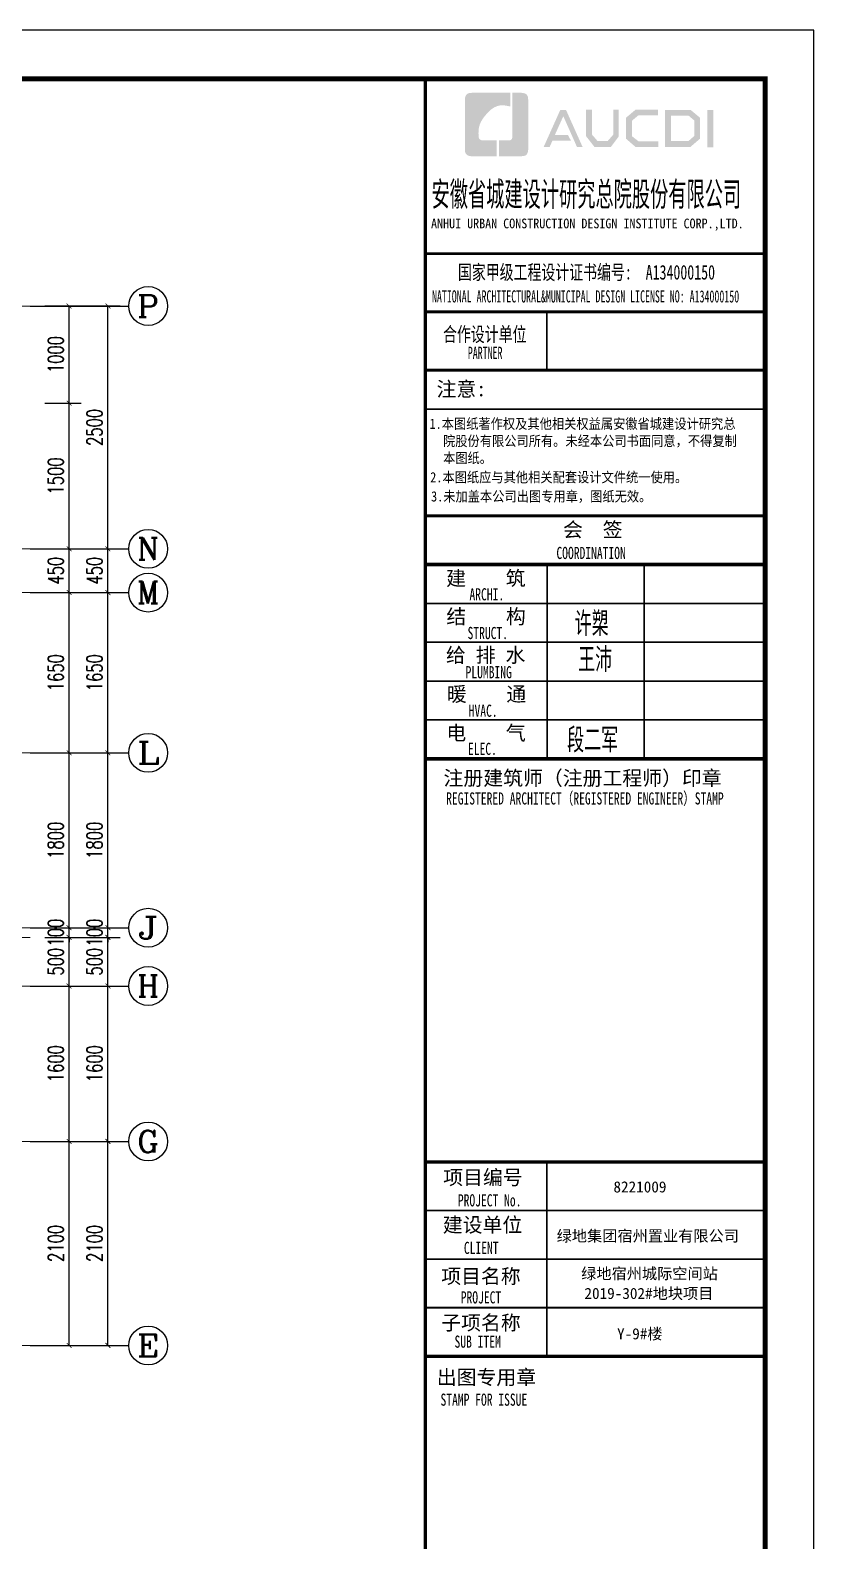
# Model space of a CAD drawing. Extents: x -812054 to 22247, y -644080 to 1003627.
# Drawn here: x -125694 to -117626, y -142320 to -126770 of the extents above; entities that cross this region are included whole.
import ezdxf
from ezdxf.enums import TextEntityAlignment as Align

# ---------------------------------------------------------------- set-up
doc = ezdxf.new("R2010")
doc.units = 0
doc.header["$LTSCALE"] = 1000
doc.linetypes.add('DOTE', pattern=[2.42, 2, -0.2, 0.02, -0.2])
doc.layers.get('0').update_dxf_attribs({"linetype": 'CONTINUOUS'})
doc.layers.get('DEFPOINTS').update_dxf_attribs({"linetype": 'CONTINUOUS'})
for name, color, linetype in [('-TK', 7, 'CONTINUOUS'), ('A-AXIS_TEXT', 7, 'CONTINUOUS'), ('AXIS', 3, 'CONTINUOUS'), ('PUB_DIM', 3, 'CONTINUOUS'), ('图签文字', 4, 'CONTINUOUS'), ('尺寸标注', 86, 'CONTINUOUS')]:
    doc.layers.add(name, color=color, linetype=linetype)
for name, color, linetype, lineweight in [('AXIS_TEXT', 7, 'CONTINUOUS', 20), ('DOTE', 19, 'DOTE', 9), ('图框', 9, 'CONTINUOUS', 18), ('图签', 147, 'CONTINUOUS', 18)]:
    doc.layers.add(name, color=color, linetype=linetype, lineweight=lineweight)
doc.styles.add('_TCH_AXIS', font='COMPLEX', dxfattribs={"bigfont": 'GBCBIG'})
doc.styles.add('_TCH_DIM_T3', font='SIMPLEX', dxfattribs={"width": 0.705882, "bigfont": 'GBCBIG'})
doc.styles.add('COMPLEX', font='COMPLEX')
doc.styles.add('HT', font='simhei.ttf')
doc.styles.add('宋体', font='', dxfattribs={"height": 50})
doc.styles.add('建筑图签-1', font='simhei.ttf', dxfattribs={"width": 0.7})
doc.styles.add('建筑图签-2', font='TXT.shx', dxfattribs={"width": 0.5, "bigfont": 'HZTXT.shx'})
doc.styles.get('宋体').set_extended_font_data('SimSun')
doc.dimstyles.new('_TCH_ARCH&&50', dxfattribs={"dimtxt": 157.5, "dimasz": 50, "dimexe": 125, "dimexo": 150, "dimgap": 58.75, "dimtad": 1, "dimdec": 0, "dimzin": 0, "dimdsep": 46, "dimtxsty": '_TCH_DIM_T3', "dimblk": 'ARCHTICK', "dimcen": 0.09, "dimclrt": 7, "dimazin": 0, "dimtfac": 1, "dimtdec": 0, "dimtix": 1, "dimtmove": 2, "dimatfit": 3, "dimldrblk": 'ARCHTICK', "dimfxl": 1, "dimtolj": 1, "dimtzin": 0, "dimarcsym": 0})

# ---------------------------------------------------------------- blocks, each defined once
blk = doc.blocks.new('院标1')
h = blk.add_hatch(color=150)
h.dxf.hatch_style = 1
h.set_gradient(color1=(33, 113, 253), color2=(33, 113, 253), tint=1, name='INVCURVED')
edge = h.paths.add_edge_path()
edge.add_spline(control_points=[(116373, 648379), (116379, 648379), (116382, 648379), (116391, 648379), (116391, 648379), (116391, 648379), (116616, 648379), (116616, 648379), (116616, 648379), (116616, 648379), (116616, 648054), (116616, 648054), (116616, 648054), (116616, 648054), (116108, 648054), (116108, 648054), (116108, 648054), (116028, 648054), (115963, 648111), (115963, 648199), (115963, 648199), (115963, 648199), (115963, 649215), (115963, 649215), (115963, 649215), (115963, 649295), (116018, 649360), (116108, 649360), (116108, 649360), (116108, 649360), (116897, 649360), (116897, 649360), (116897, 649360), (116897, 649360), (116897, 649080), (116897, 649080), (116897, 649080), (116897, 649080), (116566, 649140), (116356, 648859), (116356, 648859), (116245, 648719), (116240, 648545), (116247, 648466), (116247, 648466), (116254, 648386), (116247, 648466), (116247, 648466), (116247, 648466), (116247, 648466), (116258, 648374), (116373, 648379)], knot_values=[0, 0, 0, 0, 0.071429, 0.071429, 0.071429, 0.107143, 0.142857, 0.142857, 0.142857, 0.178571, 0.214286, 0.214286, 0.214286, 0.25, 0.285714, 0.285714, 0.285714, 0.321429, 0.357143, 0.357143, 0.357143, 0.392857, 0.428571, 0.428571, 0.428571, 0.464286, 0.5, 0.5, 0.5, 0.535714, 0.571429, 0.571429, 0.571429, 0.607143, 0.642857, 0.642857, 0.642857, 0.678571, 0.714286, 0.714286, 0.714286, 0.75, 0.785714, 0.785714, 0.785714, 0.821429, 0.857143, 0.857143, 0.857143, 0.928571, 1, 1, 1, 1], degree=3, periodic=0)
h = blk.add_hatch(color=150)
h.dxf.hatch_style = 1
h.set_gradient(color1=(33, 113, 253), color2=(33, 113, 253), tint=1, name='INVCURVED')
edge = h.paths.add_edge_path()
edge.add_spline(control_points=[(117268, 649215), (117268, 649215), (117268, 648199), (117268, 648199), (117268, 648199), (117268, 648114), (117212, 648054), (117123, 648054), (117123, 648054), (117123, 648054), (116663, 648054), (116663, 648054), (116663, 648054), (116663, 648054), (116663, 648379), (116663, 648379), (116663, 648379), (116663, 648379), (116865, 648379), (116865, 648379), (116865, 648379), (116907, 648379), (116941, 648413), (116941, 648455), (116941, 648455), (116941, 648455), (116941, 649360), (116941, 649360), (116941, 649360), (116941, 649360), (117123, 649360), (117123, 649360), (117123, 649360), (117204, 649360), (117268, 649306), (117268, 649215)], knot_values=[0, 0, 0, 0, 0.1, 0.1, 0.1, 0.15, 0.2, 0.2, 0.2, 0.25, 0.3, 0.3, 0.3, 0.35, 0.4, 0.4, 0.4, 0.45, 0.5, 0.5, 0.5, 0.55, 0.6, 0.6, 0.6, 0.65, 0.7, 0.7, 0.7, 0.75, 0.8, 0.8, 0.8, 0.9, 1, 1, 1, 1], degree=3, periodic=0)
blk = doc.blocks.new('A1')
at = {"layer": '图框'}
h = blk.add_hatch(color=256, dxfattribs=at)
h.paths.add_polyline_path([(81908, 57758), (82034, 57758), (82034, 56988), (81908, 56988)])
h.paths.add_polyline_path([(81156, 57642), (81156, 57116), (81516, 57116), (81640, 57223), (81640, 57541), (81520, 57642)], flags=16)
h.paths.add_polyline_path([(81038, 57760), (81038, 56998), (81560, 56998), (81759, 57168), (81759, 57596), (81563, 57760)])
h.paths.add_polyline_path([(80895, 57764), (80895, 57648), (80488, 57648), (80355, 57537), (80355, 57218), (80488, 57115), (80897, 57115), (80897, 56993), (80433, 56993), (80231, 57168), (80231, 57596), (80429, 57764)])
h.paths.add_polyline_path([(79412, 57762), (79532, 57762), (79532, 57251), (79646, 57120), (79857, 57120), (79971, 57251), (79971, 57762), (80085, 57762), (80085, 57214), (79921, 56997), (79583, 56997), (79412, 57216)])
h.paths.add_polyline_path([(78880, 57760), (78997, 57760), (79339, 56996), (79223, 56996), (78942, 57630), (78767, 57242), (79038, 57242), (79099, 57127), (78718, 57127), (78659, 56994), (78536, 56994)])
blk.add_lwpolyline([(0, 59400), (0, 0), (84100, 0), (84100, 59400)], close=True)
at = {"const_width": 100}
blk.add_lwpolyline([(2500, 58400), (2500, 1000), (83100, 1000), (83100, 58400)], close=True, dxfattribs=at)
at = {"layer": '图框'}
for p, q in [((76100, 54800), (83100, 54800)), ((76100, 54800), (83100, 54800)), ((76100, 53600), (83100, 53600))]:
    blk.add_line(p, q, dxfattribs=at)
for points, const_width in [([(76100, 1000), (76100, 58400)], 70), ([(76100, 54800), (83100, 54800)], 60), ([(76100, 53600), (83100, 53600)], 60), ([(76100, 53600), (83100, 53600)], 60), ([(78600, 53600), (78600, 52400)], 35), ([(76100, 52400), (83100, 52400)], 60), ([(76100, 52400), (83100, 52400)], 60), ([(76100, 51599), (83100, 51599)], 35), ([(76108, 49400), (83108, 49400)], 60), ([(76108, 48400), (83108, 48400)], 70), ([(76108, 48400), (83108, 48400)], 70), ([(78608, 48400), (78608, 44400)], 35), ([(80608, 48400), (80608, 44400)], 35), ([(76108, 47600), (83108, 47600)], 35), ([(76108, 46800), (83108, 46800)], 35), ([(76108, 46000), (83108, 46000)], 35), ([(76108, 45200), (83108, 45200)], 35), ([(76108, 44400), (83108, 44400)], 70), ([(76100, 36100), (83100, 36100)], 70), ([(76100, 36100), (83100, 36100)], 70), ([(78600, 32100), (78600, 36100)], 35), ([(76100, 35100), (83100, 35100)], 35), ([(76100, 34100), (83100, 34100)], 35), ([(76100, 33100), (83100, 33100)], 35), ([(83100, 32100), (76100, 32100)], 70)]:
    blk.add_lwpolyline(points, dxfattribs=dict(at, const_width=const_width))
blk.add_blockref('院标1', (-39049, -591249))
for s, height, style, width, p in [('ANHUI URBAN CONSTRUCTION DESIGN INSTITUTE CORP.,LTD.', 200, '建筑图签-1', 0.91, (76218, 55322)), ('NATIONAL ARCHITECTURAL&MUNICIPAL DESIGN LICENSE NO: A134000150', 250, '建筑图签-1', 0.6, (76237, 53795)), ('PARTNER', 250, '建筑图签-1', 0.6, (76975, 52634)), ('1.本图纸著作权及其他相关权益属安徽省城建设计研究总', 210, 'HT', 0.88, (76186, 51193)), ('院股份有限公司所有。未经本公司书面同意，不得复制', 210, 'HT', 0.88, (76465, 50839)), ('本图纸。', 210, 'HT', 0.88, (76465, 50489)), (' 2.本图纸应与其他相关配套设计文件统一使用。 ', 210, 'HT', 0.88, (76075, 50092)), ('3.未加盖本公司出图专用章，图纸无效。', 210, 'HT', 0.88, (76218, 49698)), ('COORDINATION', 250, '建筑图签-1', 0.7, (78800, 48513)), ('ARCHI.', 250, '建筑图签-1', 0.7, (77009, 47662)), ('STRUCT.', 250, '建筑图签-1', 0.7, (76970, 46865)), ('PLUMBING', 250, '建筑图签-1', 0.7, (76929, 46058)), ('HVAC.', 250, '建筑图签-1', 0.7, (76994, 45265)), ('ELEC.', 250, '建筑图签-1', 0.7, (76978, 44480)), ('REGISTERED ARCHITECT（REGISTERED ENGINEER）STAMP', 250, '建筑图签-1', 0.7, (76529, 43459)), ('PROJECT No.', 250, '建筑图签-1', 0.7, (76770, 35185, -1799)), ('CLIENT', 250, '建筑图签-1', 0.7, (76894, 34206)), ('PROJECT', 250, '建筑图签-1', 0.7, (76829, 33187)), ('SUB ITEM', 250, '建筑图签-1', 0.7, (76702, 32276)), ('STAMP FOR ISSUE', 250, '建筑图签-1', 0.7, (76413, 31081))]:
    blk.add_text(s, height=height, dxfattribs=dict(at, style=style, width=width)).set_placement(p)
at = {"layer": '图签', "color": 2, "style": '宋体'}
for s, height, p in [('8221009', 229.3, (79974, 35472)), ('绿地集团宿州置业有限公司', 229.34, (78805, 34462)), ('绿地宿州城际空间站', 229.3, (79310, 33688)), ('2019-302#地块项目', 229.34, (79377, 33279)), ('Y-9#楼', 229.3, (80049, 32448))]:
    blk.add_text(s, height=height, dxfattribs=at).set_placement(p)
at = {"layer": '图签文字', "color": 7, "style": '建筑图签-1'}
for s, height, width, p in [('安徽省城建设计研究总院股份有限公司', 500, 0.55, (76228, 55777)), ('国家甲级工程设计证书编号:  A134000150', 300, 0.7, (76772, 54267)), ('合作设计单位', 300, 0.7, (76465, 52990))]:
    blk.add_text(s, height=height, dxfattribs=dict(at, width=width)).set_placement(p)
for s, p in [('注意:', (76331, 51863)), ('会  签', (78935, 48968)), ('建    筑', (76530, 47967)), ('结    构', (76534, 47179)), ('给 排 水', (76525, 46385)), ('暖    通', (76543, 45582)), ('电    气', (76533, 44782)), ('注册建筑师（注册工程师）印章', (76475, 43854)), ('项目编号', (76468, 35632)), ('建设单位', (76460, 34655)), ('项目名称', (76427, 33597)), ('子项名称', (76427, 32640)), ('出图专用章', (76336, 31518))]:
    blk.add_text(s, height=300, dxfattribs=at).set_placement(p)
at = {"layer": '图签文字', "color": 1, "style": '建筑图签-2', "width": 0.7}
for s, p in [('许槊', (79175, 46928)), ('王沛', (79246, 46187)), ('段二军', (79021, 44532))]:
    blk.add_text(s, height=500, dxfattribs=at).set_placement(p)
blk = doc.blocks.new('_AXISO')
blk.add_circle((0, 0), 0.5)
at = {"layer": 'A-AXIS_TEXT', "style": 'COMPLEX', "width": 1.041667}
blk.add_attdef('A', text='', height=0.56, dxfattribs=at).set_placement((-0.25, -0.28), (0.25, -0.28), align=Align.FIT)
blk = doc.blocks.new('_ArchTick')
at = {"color": 0, "linetype": 'ByBlock', "const_width": 0.15}
blk.add_lwpolyline([(-0.5, -0.5), (0.5, 0.5)], dxfattribs=at)
blk = doc.blocks.new('*D879')
at = {"layer": 'DEFPOINTS', "color": 0, "transparency": 16777216}
for p in [(-125694, -138209), (-125294, -138209), (-125694, -140309)]:
    blk.add_point(p, dxfattribs=at)
at = {"layer": '尺寸标注', "color": 0, "lineweight": -2, "transparency": 16777216}
for p, q in [((-125544, -138209), (-125169, -138209)), ((-125294, -140309), (-125294, -138209)), ((-125544, -140309), (-125169, -140309))]:
    blk.add_line(p, q, dxfattribs=at)
at = {"layer": '尺寸标注', "color": 0, "lineweight": -2, "transparency": 16777216, "xscale": 50, "yscale": 50, "zscale": 50}
for p, rotation in [((-125294, -138209), 90), ((-125294, -140309), 270)]:
    blk.add_blockref('_ArchTick', p, dxfattribs=dict(at, rotation=rotation))
at = {"layer": '尺寸标注', "color": 7, "transparency": 16777216, "insert": (-125432, -139259), "char_height": 157.5, "attachment_point": 5, "rotation": 90, "style": '_TCH_DIM_T3'}
blk.add_mtext('\\A1;2100', dxfattribs=at)
blk = doc.blocks.new('*D880')
at = {"layer": 'DEFPOINTS', "color": 0, "transparency": 16777216}
for p in [(-125694, -136609), (-125294, -136609), (-125694, -138209)]:
    blk.add_point(p, dxfattribs=at)
at = {"layer": '尺寸标注', "color": 0, "lineweight": -2, "transparency": 16777216}
for p, q in [((-125544, -136609), (-125169, -136609)), ((-125294, -138209), (-125294, -136609)), ((-125544, -138209), (-125169, -138209))]:
    blk.add_line(p, q, dxfattribs=at)
at = {"layer": '尺寸标注', "color": 0, "lineweight": -2, "transparency": 16777216, "xscale": 50, "yscale": 50, "zscale": 50}
for p, rotation in [((-125294, -136609), 90), ((-125294, -138209), 270)]:
    blk.add_blockref('_ArchTick', p, dxfattribs=dict(at, rotation=rotation))
at = {"layer": '尺寸标注', "color": 7, "transparency": 16777216, "insert": (-125432, -137409), "char_height": 157.5, "attachment_point": 5, "rotation": 90, "style": '_TCH_DIM_T3'}
blk.add_mtext('\\A1;1600', dxfattribs=at)
blk = doc.blocks.new('*D881')
at = {"layer": 'DEFPOINTS', "color": 0, "transparency": 16777216}
for p in [(-125694, -136109), (-125294, -136109), (-125694, -136609)]:
    blk.add_point(p, dxfattribs=at)
at = {"layer": '尺寸标注', "color": 0, "lineweight": -2, "transparency": 16777216}
for p, q in [((-125544, -136109), (-125169, -136109)), ((-125294, -136609), (-125294, -136109)), ((-125544, -136609), (-125169, -136609))]:
    blk.add_line(p, q, dxfattribs=at)
at = {"layer": '尺寸标注', "color": 0, "lineweight": -2, "transparency": 16777216, "xscale": 50, "yscale": 50, "zscale": 50}
for p, rotation in [((-125294, -136109), 90), ((-125294, -136609), 270)]:
    blk.add_blockref('_ArchTick', p, dxfattribs=dict(at, rotation=rotation))
at = {"layer": '尺寸标注', "color": 7, "transparency": 16777216, "insert": (-125432, -136359), "char_height": 157.5, "attachment_point": 5, "rotation": 90, "style": '_TCH_DIM_T3'}
blk.add_mtext('\\A1;500', dxfattribs=at)
blk = doc.blocks.new('*D882')
at = {"layer": 'DEFPOINTS', "color": 0, "transparency": 16777216}
for p in [(-125694, -136009), (-125294, -136009), (-125694, -136109)]:
    blk.add_point(p, dxfattribs=at)
at = {"layer": '尺寸标注', "color": 0, "lineweight": -2, "transparency": 16777216}
for p, q in [((-125544, -136009), (-125169, -136009)), ((-125294, -136009), (-125294, -135959)), ((-125294, -136109), (-125294, -136009)), ((-125544, -136109), (-125169, -136109)), ((-125294, -136109), (-125294, -136159))]:
    blk.add_line(p, q, dxfattribs=at)
at = {"layer": '尺寸标注', "color": 0, "lineweight": -2, "transparency": 16777216, "xscale": 50, "yscale": 50, "zscale": 50}
for p, rotation in [((-125294, -136009), 270), ((-125294, -136109), 90)]:
    blk.add_blockref('_ArchTick', p, dxfattribs=dict(at, rotation=rotation))
at = {"layer": '尺寸标注', "color": 7, "transparency": 16777216, "insert": (-125432, -136059), "char_height": 157.5, "attachment_point": 5, "rotation": 90, "style": '_TCH_DIM_T3'}
blk.add_mtext('\\A1;100', dxfattribs=at)
blk = doc.blocks.new('*D883')
at = {"layer": 'DEFPOINTS', "color": 0, "transparency": 16777216}
for p in [(-125694, -134209), (-125294, -134209), (-125694, -136009)]:
    blk.add_point(p, dxfattribs=at)
at = {"layer": '尺寸标注', "color": 0, "lineweight": -2, "transparency": 16777216}
for p, q in [((-125544, -134209), (-125169, -134209)), ((-125294, -136009), (-125294, -134209)), ((-125544, -136009), (-125169, -136009))]:
    blk.add_line(p, q, dxfattribs=at)
at = {"layer": '尺寸标注', "color": 0, "lineweight": -2, "transparency": 16777216, "xscale": 50, "yscale": 50, "zscale": 50}
for p, rotation in [((-125294, -134209), 90), ((-125294, -136009), 270)]:
    blk.add_blockref('_ArchTick', p, dxfattribs=dict(at, rotation=rotation))
at = {"layer": '尺寸标注', "color": 7, "transparency": 16777216, "insert": (-125432, -135109), "char_height": 157.5, "attachment_point": 5, "rotation": 90, "style": '_TCH_DIM_T3'}
blk.add_mtext('\\A1;1800', dxfattribs=at)
blk = doc.blocks.new('*D884')
at = {"layer": 'DEFPOINTS', "color": 0, "transparency": 16777216}
for p in [(-125694, -132559), (-125294, -132559), (-125694, -134209)]:
    blk.add_point(p, dxfattribs=at)
at = {"layer": '尺寸标注', "color": 0, "lineweight": -2, "transparency": 16777216}
for p, q in [((-125544, -132559), (-125169, -132559)), ((-125294, -134209), (-125294, -132559)), ((-125544, -134209), (-125169, -134209))]:
    blk.add_line(p, q, dxfattribs=at)
at = {"layer": '尺寸标注', "color": 0, "lineweight": -2, "transparency": 16777216, "xscale": 50, "yscale": 50, "zscale": 50}
for p, rotation in [((-125294, -132559), 90), ((-125294, -134209), 270)]:
    blk.add_blockref('_ArchTick', p, dxfattribs=dict(at, rotation=rotation))
at = {"layer": '尺寸标注', "color": 7, "transparency": 16777216, "insert": (-125432, -133384), "char_height": 157.5, "attachment_point": 5, "rotation": 90, "style": '_TCH_DIM_T3'}
blk.add_mtext('\\A1;1650', dxfattribs=at)
blk = doc.blocks.new('*D885')
at = {"layer": 'DEFPOINTS', "color": 0, "transparency": 16777216}
for p in [(-125694, -132109), (-125294, -132109), (-125694, -132559)]:
    blk.add_point(p, dxfattribs=at)
at = {"layer": '尺寸标注', "color": 0, "lineweight": -2, "transparency": 16777216}
for p, q in [((-125544, -132109), (-125169, -132109)), ((-125294, -132559), (-125294, -132109)), ((-125544, -132559), (-125169, -132559))]:
    blk.add_line(p, q, dxfattribs=at)
at = {"layer": '尺寸标注', "color": 0, "lineweight": -2, "transparency": 16777216, "xscale": 50, "yscale": 50, "zscale": 50}
for p, rotation in [((-125294, -132109), 90), ((-125294, -132559), 270)]:
    blk.add_blockref('_ArchTick', p, dxfattribs=dict(at, rotation=rotation))
at = {"layer": '尺寸标注', "color": 7, "transparency": 16777216, "insert": (-125432, -132334), "char_height": 157.5, "attachment_point": 5, "rotation": 90, "style": '_TCH_DIM_T3'}
blk.add_mtext('\\A1;450', dxfattribs=at)
blk = doc.blocks.new('*D886')
at = {"layer": 'DEFPOINTS', "color": 0, "transparency": 16777216}
for p in [(-125694, -130609), (-125294, -130609), (-125694, -132109)]:
    blk.add_point(p, dxfattribs=at)
at = {"layer": '尺寸标注', "color": 0, "lineweight": -2, "transparency": 16777216}
for p, q in [((-125544, -130609), (-125169, -130609)), ((-125294, -132109), (-125294, -130609)), ((-125544, -132109), (-125169, -132109))]:
    blk.add_line(p, q, dxfattribs=at)
at = {"layer": '尺寸标注', "color": 0, "lineweight": -2, "transparency": 16777216, "xscale": 50, "yscale": 50, "zscale": 50}
for p, rotation in [((-125294, -130609), 90), ((-125294, -132109), 270)]:
    blk.add_blockref('_ArchTick', p, dxfattribs=dict(at, rotation=rotation))
at = {"layer": '尺寸标注', "color": 7, "transparency": 16777216, "insert": (-125432, -131359), "char_height": 157.5, "attachment_point": 5, "rotation": 90, "style": '_TCH_DIM_T3'}
blk.add_mtext('\\A1;1500', dxfattribs=at)
blk = doc.blocks.new('*D887')
at = {"layer": 'DEFPOINTS', "color": 0, "transparency": 16777216}
for p in [(-125694, -129609), (-125294, -129609), (-125694, -130609)]:
    blk.add_point(p, dxfattribs=at)
at = {"layer": '尺寸标注', "color": 0, "lineweight": -2, "transparency": 16777216}
for p, q in [((-125544, -129609), (-125169, -129609)), ((-125294, -130609), (-125294, -129609)), ((-125544, -130609), (-125169, -130609))]:
    blk.add_line(p, q, dxfattribs=at)
at = {"layer": '尺寸标注', "color": 0, "lineweight": -2, "transparency": 16777216, "xscale": 50, "yscale": 50, "zscale": 50}
for p, rotation in [((-125294, -129609), 90), ((-125294, -130609), 270)]:
    blk.add_blockref('_ArchTick', p, dxfattribs=dict(at, rotation=rotation))
at = {"layer": '尺寸标注', "color": 7, "transparency": 16777216, "insert": (-125432, -130109), "char_height": 157.5, "attachment_point": 5, "rotation": 90, "style": '_TCH_DIM_T3'}
blk.add_mtext('\\A1;1000', dxfattribs=at)
blk = doc.blocks.new('*D898')
at = {"layer": 'DEFPOINTS', "color": 0, "transparency": 16777216}
for p in [(-125694, -138209), (-124894, -138209), (-125694, -140309)]:
    blk.add_point(p, dxfattribs=at)
at = {"layer": 'PUB_DIM', "color": 0, "lineweight": -2, "transparency": 16777216}
for p, q in [((-125544, -138209), (-124769, -138209)), ((-124894, -140309), (-124894, -138209)), ((-125544, -140309), (-124769, -140309))]:
    blk.add_line(p, q, dxfattribs=at)
at = {"layer": 'PUB_DIM', "color": 0, "lineweight": -2, "transparency": 16777216, "xscale": 50, "yscale": 50, "zscale": 50}
for p, rotation in [((-124894, -138209), 90), ((-124894, -140309), 270)]:
    blk.add_blockref('_ArchTick', p, dxfattribs=dict(at, rotation=rotation))
at = {"layer": 'PUB_DIM', "color": 7, "transparency": 16777216, "insert": (-125032, -139259), "char_height": 157.5, "attachment_point": 5, "rotation": 90, "style": '_TCH_DIM_T3'}
blk.add_mtext('\\A1;2100', dxfattribs=at)
blk = doc.blocks.new('*D899')
at = {"layer": 'DEFPOINTS', "color": 0, "transparency": 16777216}
for p in [(-125694, -136609), (-124894, -136609), (-125694, -138209)]:
    blk.add_point(p, dxfattribs=at)
at = {"layer": 'PUB_DIM', "color": 0, "lineweight": -2, "transparency": 16777216}
for p, q in [((-125544, -136609), (-124769, -136609)), ((-124894, -138209), (-124894, -136609)), ((-125544, -138209), (-124769, -138209))]:
    blk.add_line(p, q, dxfattribs=at)
at = {"layer": 'PUB_DIM', "color": 0, "lineweight": -2, "transparency": 16777216, "xscale": 50, "yscale": 50, "zscale": 50}
for p, rotation in [((-124894, -136609), 90), ((-124894, -138209), 270)]:
    blk.add_blockref('_ArchTick', p, dxfattribs=dict(at, rotation=rotation))
at = {"layer": 'PUB_DIM', "color": 7, "transparency": 16777216, "insert": (-125032, -137409), "char_height": 157.5, "attachment_point": 5, "rotation": 90, "style": '_TCH_DIM_T3'}
blk.add_mtext('\\A1;1600', dxfattribs=at)
blk = doc.blocks.new('*D900')
at = {"layer": 'DEFPOINTS', "color": 0, "transparency": 16777216}
for p in [(-125694, -136109), (-124894, -136109), (-125694, -136609)]:
    blk.add_point(p, dxfattribs=at)
at = {"layer": 'PUB_DIM', "color": 0, "lineweight": -2, "transparency": 16777216}
for p, q in [((-125544, -136109), (-124769, -136109)), ((-124894, -136609), (-124894, -136109)), ((-125544, -136609), (-124769, -136609))]:
    blk.add_line(p, q, dxfattribs=at)
at = {"layer": 'PUB_DIM', "color": 0, "lineweight": -2, "transparency": 16777216, "xscale": 50, "yscale": 50, "zscale": 50}
for p, rotation in [((-124894, -136109), 90), ((-124894, -136609), 270)]:
    blk.add_blockref('_ArchTick', p, dxfattribs=dict(at, rotation=rotation))
at = {"layer": 'PUB_DIM', "color": 7, "transparency": 16777216, "insert": (-125032, -136359), "char_height": 157.5, "attachment_point": 5, "rotation": 90, "style": '_TCH_DIM_T3'}
blk.add_mtext('\\A1;500', dxfattribs=at)
blk = doc.blocks.new('*D901')
at = {"layer": 'DEFPOINTS', "color": 0, "transparency": 16777216}
for p in [(-125694, -136009), (-124894, -136009), (-125694, -136109)]:
    blk.add_point(p, dxfattribs=at)
at = {"layer": 'PUB_DIM', "color": 0, "lineweight": -2, "transparency": 16777216}
for p, q in [((-125544, -136009), (-124769, -136009)), ((-124894, -136009), (-124894, -135959)), ((-124894, -136109), (-124894, -136009)), ((-125544, -136109), (-124769, -136109)), ((-124894, -136109), (-124894, -136159))]:
    blk.add_line(p, q, dxfattribs=at)
at = {"layer": 'PUB_DIM', "color": 0, "lineweight": -2, "transparency": 16777216, "xscale": 50, "yscale": 50, "zscale": 50}
for p, rotation in [((-124894, -136009), 270), ((-124894, -136109), 90)]:
    blk.add_blockref('_ArchTick', p, dxfattribs=dict(at, rotation=rotation))
at = {"layer": 'PUB_DIM', "color": 7, "transparency": 16777216, "insert": (-125032, -136059), "char_height": 157.5, "attachment_point": 5, "rotation": 90, "style": '_TCH_DIM_T3'}
blk.add_mtext('\\A1;100', dxfattribs=at)
blk = doc.blocks.new('*D902')
at = {"layer": 'DEFPOINTS', "color": 0, "transparency": 16777216}
for p in [(-125694, -134209), (-124894, -134209), (-125694, -136009)]:
    blk.add_point(p, dxfattribs=at)
at = {"layer": 'PUB_DIM', "color": 0, "lineweight": -2, "transparency": 16777216}
for p, q in [((-125544, -134209), (-124769, -134209)), ((-124894, -136009), (-124894, -134209)), ((-125544, -136009), (-124769, -136009))]:
    blk.add_line(p, q, dxfattribs=at)
at = {"layer": 'PUB_DIM', "color": 0, "lineweight": -2, "transparency": 16777216, "xscale": 50, "yscale": 50, "zscale": 50}
for p, rotation in [((-124894, -134209), 90), ((-124894, -136009), 270)]:
    blk.add_blockref('_ArchTick', p, dxfattribs=dict(at, rotation=rotation))
at = {"layer": 'PUB_DIM', "color": 7, "transparency": 16777216, "insert": (-125032, -135109), "char_height": 157.5, "attachment_point": 5, "rotation": 90, "style": '_TCH_DIM_T3'}
blk.add_mtext('\\A1;1800', dxfattribs=at)
blk = doc.blocks.new('*D903')
at = {"layer": 'DEFPOINTS', "color": 0, "transparency": 16777216}
for p in [(-125694, -132559), (-124894, -132559), (-125694, -134209)]:
    blk.add_point(p, dxfattribs=at)
at = {"layer": 'PUB_DIM', "color": 0, "lineweight": -2, "transparency": 16777216}
for p, q in [((-125544, -132559), (-124769, -132559)), ((-124894, -134209), (-124894, -132559)), ((-125544, -134209), (-124769, -134209))]:
    blk.add_line(p, q, dxfattribs=at)
at = {"layer": 'PUB_DIM', "color": 0, "lineweight": -2, "transparency": 16777216, "xscale": 50, "yscale": 50, "zscale": 50}
for p, rotation in [((-124894, -132559), 90), ((-124894, -134209), 270)]:
    blk.add_blockref('_ArchTick', p, dxfattribs=dict(at, rotation=rotation))
at = {"layer": 'PUB_DIM', "color": 7, "transparency": 16777216, "insert": (-125032, -133384), "char_height": 157.5, "attachment_point": 5, "rotation": 90, "style": '_TCH_DIM_T3'}
blk.add_mtext('\\A1;1650', dxfattribs=at)
blk = doc.blocks.new('*D904')
at = {"layer": 'DEFPOINTS', "color": 0, "transparency": 16777216}
for p in [(-125694, -132109), (-124894, -132109), (-125694, -132559)]:
    blk.add_point(p, dxfattribs=at)
at = {"layer": 'PUB_DIM', "color": 0, "lineweight": -2, "transparency": 16777216}
for p, q in [((-125544, -132109), (-124769, -132109)), ((-124894, -132559), (-124894, -132109)), ((-125544, -132559), (-124769, -132559))]:
    blk.add_line(p, q, dxfattribs=at)
at = {"layer": 'PUB_DIM', "color": 0, "lineweight": -2, "transparency": 16777216, "xscale": 50, "yscale": 50, "zscale": 50}
for p, rotation in [((-124894, -132109), 90), ((-124894, -132559), 270)]:
    blk.add_blockref('_ArchTick', p, dxfattribs=dict(at, rotation=rotation))
at = {"layer": 'PUB_DIM', "color": 7, "transparency": 16777216, "insert": (-125032, -132334), "char_height": 157.5, "attachment_point": 5, "rotation": 90, "style": '_TCH_DIM_T3'}
blk.add_mtext('\\A1;450', dxfattribs=at)
blk = doc.blocks.new('*D905')
at = {"layer": 'DEFPOINTS', "color": 0, "transparency": 16777216}
for p in [(-125694, -129609), (-124894, -129609), (-125694, -132109)]:
    blk.add_point(p, dxfattribs=at)
at = {"layer": 'PUB_DIM', "color": 0, "lineweight": -2, "transparency": 16777216}
for p, q in [((-125544, -129609), (-124769, -129609)), ((-124894, -132109), (-124894, -129609)), ((-125544, -132109), (-124769, -132109))]:
    blk.add_line(p, q, dxfattribs=at)
at = {"layer": 'PUB_DIM', "color": 0, "lineweight": -2, "transparency": 16777216, "xscale": 50, "yscale": 50, "zscale": 50}
for p, rotation in [((-124894, -129609), 90), ((-124894, -132109), 270)]:
    blk.add_blockref('_ArchTick', p, dxfattribs=dict(at, rotation=rotation))
at = {"layer": 'PUB_DIM', "color": 7, "transparency": 16777216, "insert": (-125032, -130859), "char_height": 157.5, "attachment_point": 5, "rotation": 90, "style": '_TCH_DIM_T3'}
blk.add_mtext('\\A1;2500', dxfattribs=at)

msp = doc.modelspace()

# ---------------------------------------------------------------- linework, layer by layer
at = {"layer": 'AXIS'}
for p, q in [((-125694.37, -129609.29), (-124679.77, -129609.29)), ((-125694.37, -132109.29), (-124679.77, -132109.29)), ((-125694.37, -132559.29), (-124679.77, -132559.29)), ((-125694.37, -134209.29), (-124679.77, -134209.29)), ((-125694.37, -136009.29), (-124679.77, -136009.29)), ((-125694.37, -136609.02), (-124679.77, -136609.02)), ((-125694.37, -138209.29), (-124679.77, -138209.29)), ((-125694.37, -140309.29), (-124679.77, -140309.29))]:
    msp.add_line(p, q, dxfattribs=at)
at = {"layer": 'DOTE', "linetype": 'DOTE', "ltscale": 0.3}
for p, q in [((-137057.95, -129609.29), (-125694.37, -129609.29)), ((-137057.95, -132109.29), (-125694.37, -132109.29)), ((-137057.95, -132559.29), (-125694.37, -132559.29)), ((-137057.95, -134209.29), (-125694.37, -134209.29)), ((-137057.95, -136009.29), (-125694.37, -136009.29)), ((-137057.95, -136109.29), (-125694.37, -136109.28)), ((-137057.95, -136609.29), (-125694.37, -136609.29)), ((-137057.95, -138209.29), (-125694.37, -138209.28)), ((-137057.95, -140309.29), (-125694.37, -140309.28))]:
    msp.add_line(p, q, dxfattribs=at)

# ---------------------------------------------------------------- block references
at = {"layer": '-TK', "xscale": 0.5, "yscale": 0.5, "zscale": 0.5}
msp.add_blockref('A1', (-159676.1, -156470.18), dxfattribs=at)
at = {"layer": 'AXIS'}
ref = msp.add_blockref('_AXISO', (-124479.77, -129609.29), dxfattribs=dict(at, xscale=400, yscale=400, zscale=400))
ref.add_attrib('A', 'P', dxfattribs={"layer": 'AXIS_TEXT', "height": 226.27, "style": '_TCH_AXIS', "width": 1.235294}).set_placement((-124592.9, -129722.43), (-124366.63, -129722.43), align=Align.FIT)
ref = msp.add_blockref('_AXISO', (-124479.77, -132109.29), dxfattribs=dict(at, xscale=400, yscale=400, zscale=400))
ref.add_attrib('A', 'N', dxfattribs={"layer": 'AXIS_TEXT', "height": 226.27, "style": '_TCH_AXIS', "width": 1.105263}).set_placement((-124592.9, -132222.43), (-124366.63, -132222.43), align=Align.FIT)
ref = msp.add_blockref('_AXISO', (-124479.77, -132559.29), dxfattribs=dict(at, xscale=400, yscale=400, zscale=400))
ref.add_attrib('A', 'M', dxfattribs={"layer": 'AXIS_TEXT', "height": 226.27, "style": '_TCH_AXIS'}).set_placement((-124592.9, -132672.43), (-124366.63, -132672.43), align=Align.FIT)
ref = msp.add_blockref('_AXISO', (-124479.77, -134209.29), dxfattribs=dict(at, xscale=400, yscale=400, zscale=400))
ref.add_attrib('A', 'L', dxfattribs={"layer": 'AXIS_TEXT', "height": 226.27, "style": '_TCH_AXIS', "width": 1.4}).set_placement((-124592.9, -134322.43), (-124366.63, -134322.43), align=Align.FIT)
ref = msp.add_blockref('_AXISO', (-124479.77, -136009.29), dxfattribs=dict(at, xscale=400, yscale=400, zscale=400))
ref.add_attrib('A', 'J', dxfattribs={"layer": 'AXIS_TEXT', "height": 226.27, "style": '_TCH_AXIS', "width": 1.909091}).set_placement((-124592.9, -136122.43), (-124366.63, -136122.43), align=Align.FIT)
ref = msp.add_blockref('_AXISO', (-124479.77, -136609.02), dxfattribs=dict(at, xscale=400, yscale=400, zscale=400))
ref.add_attrib('A', 'H', dxfattribs={"layer": 'AXIS_TEXT', "height": 226.27, "style": '_TCH_AXIS', "width": 1.05}).set_placement((-124592.9, -136722.16), (-124366.63, -136722.16), align=Align.FIT)
ref = msp.add_blockref('_AXISO', (-124479.77, -138209.29), dxfattribs=dict(at, xscale=400, yscale=400, zscale=400))
ref.add_attrib('A', 'G', dxfattribs={"layer": 'AXIS_TEXT', "height": 226.27, "style": '_TCH_AXIS', "width": 1.166667}).set_placement((-124592.9, -138322.43), (-124366.63, -138322.43), align=Align.FIT)
ref = msp.add_blockref('_AXISO', (-124479.77, -140309.29), dxfattribs=dict(at, xscale=400, yscale=400, zscale=400))
ref.add_attrib('A', 'E', dxfattribs={"layer": 'AXIS_TEXT', "height": 226.27, "style": '_TCH_AXIS', "width": 1.3125}).set_placement((-124592.9, -140422.43), (-124366.63, -140422.43), align=Align.FIT)

# ---------------------------------------------------------------- dimensions: what is measured, and where the dimension line sits
at = {"layer": 'PUB_DIM'}
for p1, p2, picture, middle in [((-125694.37, -132109.29), (-125694.37, -129609.29), '*D905', (-125031.87, -130859.29)), ((-125694.37, -132559.29), (-125694.37, -132109.29), '*D904', (-125031.87, -132334.29)), ((-125694.37, -134209.29), (-125694.37, -132559.29), '*D903', (-125031.87, -133384.29)), ((-125694.37, -136009.29), (-125694.37, -134209.29), '*D902', (-125031.87, -135109.29)), ((-125694.37, -136109.29), (-125694.37, -136009.29), '*D901', (-125031.87, -136059.29)), ((-125694.37, -136609.02), (-125694.37, -136109.29), '*D900', (-125031.87, -136359.16)), ((-125694.37, -138209.29), (-125694.37, -136609.02), '*D899', (-125031.87, -137409.16)), ((-125694.37, -140309.29), (-125694.37, -138209.29), '*D898', (-125031.87, -139259.29))]:
    dim = msp.add_aligned_dim(p1=p1, p2=p2, distance=-800, dimstyle='_TCH_ARCH&&50', dxfattribs=at)
    dim.commit()
    dim.dimension.update_dxf_attribs({"geometry": picture, "text_midpoint": middle})
at = {"layer": '尺寸标注', "color": 106}
for p1, p2, picture, middle in [((-125694.37, -130609.3), (-125694.37, -129609.29), '*D887', (-125431.87, -130109.29)), ((-125694.37, -132109.29), (-125694.37, -130609.3), '*D886', (-125431.87, -131359.29)), ((-125694.37, -132559.29), (-125694.37, -132109.29), '*D885', (-125431.87, -132334.29)), ((-125694.37, -134209.29), (-125694.37, -132559.29), '*D884', (-125431.87, -133384.29)), ((-125694.37, -136009.29), (-125694.37, -134209.29), '*D883', (-125431.87, -135109.29)), ((-125694.37, -136109.29), (-125694.37, -136009.29), '*D882', (-125431.87, -136059.29)), ((-125694.37, -136609.02), (-125694.37, -136109.29), '*D881', (-125431.87, -136359.16)), ((-125694.37, -138209.29), (-125694.37, -136609.02), '*D880', (-125431.87, -137409.16)), ((-125694.37, -140309.29), (-125694.37, -138209.29), '*D879', (-125431.87, -139259.29))]:
    dim = msp.add_aligned_dim(p1=p1, p2=p2, distance=-400, dimstyle='_TCH_ARCH&&50', dxfattribs=at)
    dim.commit()
    dim.dimension.update_dxf_attribs({"geometry": picture, "text_midpoint": middle})

doc.saveas('drawing.dxf')
